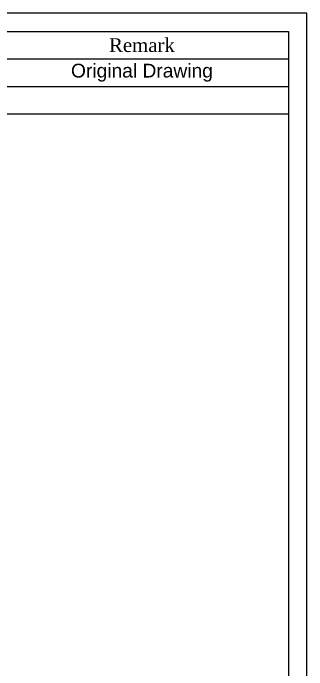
# Model space of a CAD drawing. Header units: millimetres. Extents: x 462 to 746, y 142 to 198.
# Drawn here: x 734.86 to 746.08, y 173.3 to 198.38 of the extents above; entities that cross this region are included whole.
import ezdxf

# ---------------------------------------------------------------- set-up
doc = ezdxf.new("R2010")
doc.units = ezdxf.units.MM
doc.header["$LTSCALE"] = 0.555556
doc.layers.add('Frame', color=7, linetype='Continuous')
doc.styles.get("Standard").update_dxf_attribs({"font": 'ARIAL.TTF'})

msp = doc.modelspace()

# ---------------------------------------------------------------- linework, layer by layer
at = {"layer": 'Frame'}
for p, q in [((725.7841, 196.632), (745.3841, 196.632)), ((725.7841, 195.582), (745.3841, 195.582)), ((725.7841, 194.532), (745.3841, 194.532))]:
    msp.add_line(p, q, dxfattribs=at)
for points in [[(746.0841, 198.382), (662.0841, 198.382), (662.0841, 142.382), (746.0841, 142.382)], [(745.3841, 143.082), (662.7841, 143.082), (662.7841, 197.682), (745.3841, 197.682)]]:
    msp.add_lwpolyline(points, close=True, dxfattribs=at)

# ---------------------------------------------------------------- texts
at = {"layer": 'Frame', "char_height": 0.525, "attachment_point": 5}
for s, insert in [('{\\fTimes New Roman|b0|i0|c0|p18;Remark}', (739.7841, 197.157)), ('Original Drawing', (739.7841, 196.107))]:
    msp.add_mtext(s, dxfattribs=dict(at, insert=insert))

doc.saveas('drawing.dxf')
